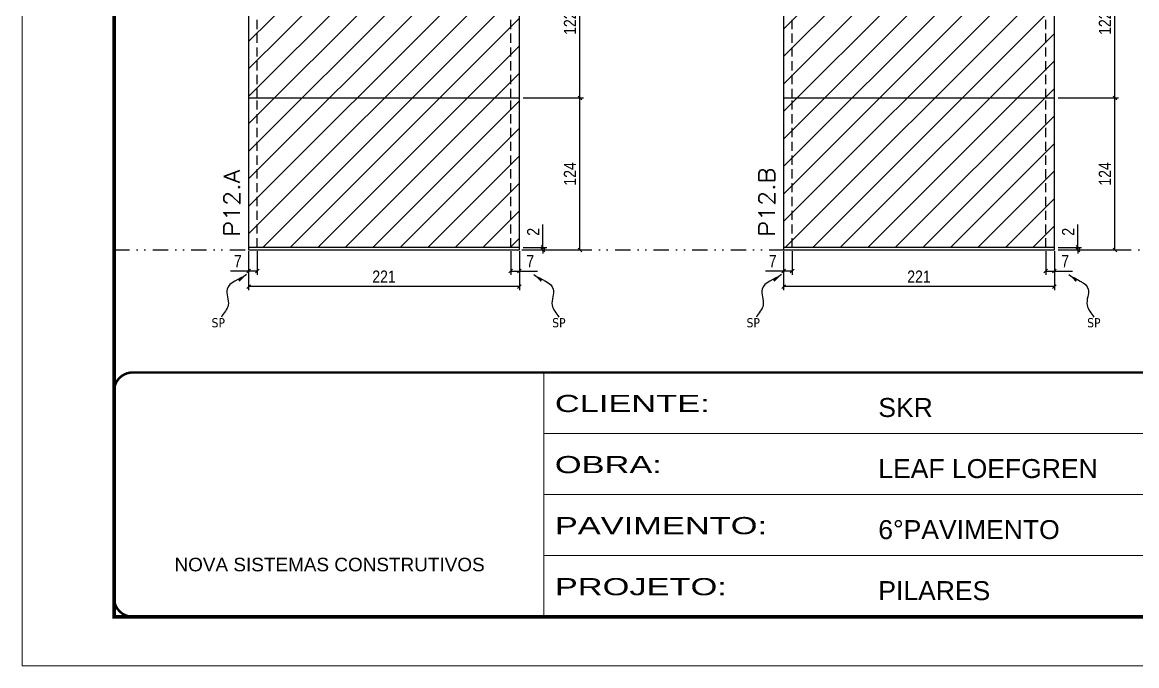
# Model space of a CAD drawing. Extents: x 14400 to 27878, y -21631 to 6985.
# Drawn here: x 14413 to 15323, y 192 to 717 of the extents above; entities that cross this region are included whole.
import ezdxf

# ---------------------------------------------------------------- set-up
doc = ezdxf.new("R2010")
doc.units = 0
for name, pattern in [('CONTINUO', [0]), ('DASHED', [0.75, 0.5, -0.25]), ('DIVIDE2', [0.625, 0.25, -0.125, 0, -0.125, 0, -0.125]), ('HIDDEN', [0.375, 0.25, -0.125])]:
    doc.linetypes.add(name, pattern=pattern)
for name, color, linetype in [('COTA', 241, 'Continuous'), ('Nível', 160, 'Continuous'), ('Painéis', 200, 'Continuous'), ('Sarrafo de Pressão', 42, 'HIDDEN'), ('texto', 7, 'Continuous')]:
    doc.layers.add(name, color=color, linetype=linetype)
for name, color, linetype, lineweight in [('Folhas', 255, 'Continuous', 9), ('Hachura', 251, 'Continuous', 9), ('SARRAFO DE PRESSAO', 251, 'DASHED', 9), ('Texto Seção', 7, 'Continuous', 15)]:
    doc.layers.add(name, color=color, linetype=linetype, lineweight=lineweight)
doc.styles.add('ARIAL', font='arial.ttf')
doc.styles.add('COTA TECNICA', font='techl___.ttf', dxfattribs={"height": 10})
doc.styles.add('COTA TECNICA-50', font='techl___.ttf', dxfattribs={"height": 10})
doc.styles.add('REGUA-120', font='ROMANS.shx', dxfattribs={"height": 15})
doc.styles.get("Standard").update_dxf_attribs({"font": 'arial.ttf'})
doc.styles.add('Tecnologia', font='')
doc.styles.get('Tecnologia').set_extended_font_data('Forgotten Futurist')
doc.dimstyles.new('COTA PAINEL-50', dxfattribs={"dimtxt": 10, "dimasz": 3, "dimexe": 3, "dimexo": 3, "dimgap": 3, "dimtad": 1, "dimdec": 1, "dimzin": 12, "dimdsep": 46, "dimtxsty": 'COTA TECNICA-50', "dimblk1": 'OBLIQUE', "dimblk2": 'OBLIQUE', "dimsah": 1, "dimcen": 0.9, "dimclrd": 4, "dimclre": 4, "dimclrt": 240, "dimadec": 1, "dimazin": 3, "dimtfac": 1, "dimtdec": 1, "dimtmove": 0, "dimatfit": 3, "dimfxl": 1, "dimtolj": 1, "dimtzin": 12, "dimarcsym": 0})
doc.dimstyles.new('PAINEL', dxfattribs={"dimtxt": 10, "dimasz": 3, "dimexe": 3, "dimexo": 3, "dimgap": 3, "dimtad": 1, "dimdec": 1, "dimzin": 12, "dimdsep": 46, "dimtxsty": 'COTA TECNICA', "dimblk1": 'OBLIQUE', "dimblk2": 'OBLIQUE', "dimsah": 1, "dimcen": 0.9, "dimclrd": 4, "dimclre": 4, "dimclrt": 240, "dimadec": 1, "dimazin": 3, "dimtfac": 1, "dimtdec": 1, "dimtmove": 0, "dimatfit": 3, "dimfxl": 1, "dimtolj": 1, "dimtzin": 12, "dimarcsym": 0})
doc.dimstyles.get("Standard").update_dxf_attribs({"dimtxt": 0.18, "dimasz": 0.18, "dimexe": 0.18, "dimexo": 0.0625, "dimgap": 0.09, "dimtad": 0, "dimtih": 1, "dimtoh": 1, "dimdec": 4, "dimzin": 0, "dimdsep": 46, "dimtxsty": 'Standard', "dimcen": 0.09, "dimadec": 0, "dimazin": 0, "dimtfac": 1, "dimtdec": 4, "dimtofl": 0, "dimtmove": 0, "dimatfit": 3, "dimfxl": 1, "dimtolj": 1, "dimtzin": 0, "dimarcsym": 0})

# ---------------------------------------------------------------- blocks, each defined once
blk = doc.blocks.new('9999999999')
at = {"color": 30, "linetype": 'CONTINUO'}
for p, q in [((98564.56, 34230.21), (98564.56, 34429.45)), ((98564.56, 34379.64), (99583.98, 34379.64)), ((98564.56, 34329.83), (99487.98, 34329.83)), ((98564.56, 34280.02), (99487.98, 34280.02))]:
    blk.add_line(p, q, dxfattribs=at)
at = {"color": 30, "linetype": 'CONTINUO', "const_width": 2}
blk.add_lwpolyline([(99583.98, 34230.21), (99583.98, 34414.45, 0.414214), (99568.98, 34429.45), (98228.98, 34429.45, 0.414214), (98213.98, 34414.45), (98213.98, 34245.21, 0.414214), (98228.98, 34230.21), (99583.98, 34230.21)], format="xyb", dxfattribs=at)
at = {"layer": 'Folhas'}
blk.add_lwpolyline([(98138.98, 34190.21), (99623.98, 34190.21), (99623.98, 35240.21), (98138.98, 35240.21)], close=True, dxfattribs=at)
at = {"layer": 'Folhas', "color": 30, "const_width": 3}
blk.add_lwpolyline([(98213.98, 34230.21), (99583.98, 34230.21), (99583.98, 35200.21), (98213.98, 35200.21)], close=True, dxfattribs=at)
at = {"color": 7, "linetype": 'Continuous', "ltscale": 5, "style": 'ARIAL'}
for s, height, p in [('SKR', 15.483, (98837.68, 34393.13)), ('LEAF LOEFGREN', 15.4829, (98837.68, 34343.32)), ('6°PAVIMENTO', 15.4829, (98837.68, 34293.51)), ('NOVA SISTEMAS CONSTRUTIVOS', 11.0592, (98263.19, 34267.21)), ('PILARES', 15.483, (98837.68, 34243.7))]:
    blk.add_text(s, height=height, dxfattribs=at).set_placement(p)
at = {"layer": 'Folhas', "color": 7, "style": 'Tecnologia', "width": 1.5}
for s, p in [('CLIENTE:', (98573.65, 34397.17)), ('OBRA:', (98573.65, 34347.31)), ('PAVIMENTO:', (98573.65, 34297.5)), ('PROJETO:', (98573.65, 34247.69))]:
    blk.add_text(s, height=14, dxfattribs=at).set_placement(p)
blk = doc.blocks.new('_Oblique')
at = {"color": 0, "linetype": 'ByBlock', "lineweight": -2}
blk.add_line((-0.5, -0.5), (0.5, 0.5), dxfattribs=at)
blk = doc.blocks.new('*D2971')
at = {"layer": 'COTA', "color": 4, "lineweight": -2, "transparency": 16777216}
for p, q in [((14598.21, 530.13), (14598.21, 498.24)), ((14819.21, 530.13), (14819.21, 498.24)), ((14819.21, 501.24), (14598.21, 501.24))]:
    blk.add_line(p, q, dxfattribs=at)
at = {"layer": 'Defpoints', "color": 0, "transparency": 16777216}
for p in [(14598.21, 533.13), (14819.21, 533.13), (14598.21, 501.24)]:
    blk.add_point(p, dxfattribs=at)
at = {"layer": 'COTA', "color": 4, "lineweight": -2, "transparency": 16777216, "xscale": 3, "yscale": 3, "zscale": 3, "rotation": 180}
blk.add_blockref('_Oblique', (14598.21, 501.24), dxfattribs=at)
at = {"layer": 'COTA', "color": 4, "lineweight": -2, "transparency": 16777216, "xscale": 3, "yscale": 3, "zscale": 3}
blk.add_blockref('_Oblique', (14819.21, 501.24), dxfattribs=at)
at = {"layer": 'COTA', "color": 240, "transparency": 16777216, "insert": (14708.71, 509.3), "char_height": 10, "attachment_point": 5, "style": 'COTA TECNICA'}
blk.add_mtext('\\A1;221', dxfattribs=at)
blk = doc.blocks.new('*D2972')
at = {"layer": 'COTA', "color": 4, "lineweight": -2, "transparency": 16777216}
for p, q in [((14812.21, 530.13), (14812.21, 510.89)), ((14819.21, 528.13), (14819.21, 510.89)), ((14812.21, 513.89), (14819.21, 513.89)), ((14819.21, 513.89), (14833.94, 513.89))]:
    blk.add_line(p, q, dxfattribs=at)
at = {"layer": 'Defpoints', "color": 0, "transparency": 16777216}
for p in [(14812.21, 533.13), (14819.21, 531.13), (14819.21, 513.89)]:
    blk.add_point(p, dxfattribs=at)
at = {"layer": 'COTA', "color": 4, "lineweight": -2, "transparency": 16777216, "xscale": 3, "yscale": 3, "zscale": 3, "rotation": 180}
blk.add_blockref('_Oblique', (14812.21, 513.89), dxfattribs=at)
at = {"layer": 'COTA', "color": 4, "lineweight": -2, "transparency": 16777216, "xscale": 3, "yscale": 3, "zscale": 3}
blk.add_blockref('_Oblique', (14819.21, 513.89), dxfattribs=at)
at = {"layer": 'COTA', "color": 240, "transparency": 16777216, "insert": (14828.08, 521.97), "char_height": 10, "attachment_point": 5, "style": 'COTA TECNICA-50'}
blk.add_mtext('\\A1;7', dxfattribs=at)
blk = doc.blocks.new('*D2973')
at = {"layer": 'COTA', "color": 4, "lineweight": -2, "transparency": 16777216}
for p, q in [((14598.21, 528.13), (14598.21, 510.89)), ((14605.21, 530.13), (14605.21, 510.89)), ((14598.21, 513.89), (14583.48, 513.89)), ((14605.21, 513.89), (14598.21, 513.89))]:
    blk.add_line(p, q, dxfattribs=at)
at = {"layer": 'Defpoints', "color": 0, "transparency": 16777216}
for p in [(14598.21, 531.13), (14605.21, 533.13), (14598.21, 513.89)]:
    blk.add_point(p, dxfattribs=at)
at = {"layer": 'COTA', "color": 4, "lineweight": -2, "transparency": 16777216, "xscale": 3, "yscale": 3, "zscale": 3, "rotation": 180}
blk.add_blockref('_Oblique', (14598.21, 513.89), dxfattribs=at)
at = {"layer": 'COTA', "color": 4, "lineweight": -2, "transparency": 16777216, "xscale": 3, "yscale": 3, "zscale": 3}
blk.add_blockref('_Oblique', (14605.21, 513.89), dxfattribs=at)
at = {"layer": 'COTA', "color": 240, "transparency": 16777216, "insert": (14589.35, 521.97), "char_height": 10, "attachment_point": 5, "style": 'COTA TECNICA-50'}
blk.add_mtext('\\A1;7', dxfattribs=at)
blk = doc.blocks.new('*D2974')
at = {"layer": 'COTA', "color": 4, "lineweight": -2, "transparency": 16777216}
for p, q in [((14838.47, 533.13), (14838.47, 551.94)), ((14822.21, 533.13), (14841.47, 533.13)), ((14822.21, 531.13), (14841.47, 531.13)), ((14838.47, 531.13), (14838.47, 533.13)), ((14838.47, 531.13), (14838.47, 528.13))]:
    blk.add_line(p, q, dxfattribs=at)
at = {"layer": 'Defpoints', "color": 0, "transparency": 16777216}
for p in [(14819.21, 533.13), (14819.21, 531.13), (14838.47, 531.13)]:
    blk.add_point(p, dxfattribs=at)
at = {"layer": 'COTA', "color": 4, "lineweight": -2, "transparency": 16777216, "xscale": 3, "yscale": 3, "zscale": 3}
for p, rotation in [((14838.47, 533.13), 270), ((14838.47, 531.13), 90)]:
    blk.add_blockref('_Oblique', p, dxfattribs=dict(at, rotation=rotation))
at = {"layer": 'COTA', "color": 240, "transparency": 16777216, "insert": (14830.47, 545.88), "char_height": 10, "attachment_point": 5, "rotation": 90, "style": 'COTA TECNICA-50'}
blk.add_mtext('\\A1;2', dxfattribs=at)
blk = doc.blocks.new('*D2975')
at = {"layer": 'COTA', "color": 4, "linetype": 'ByBlock', "lineweight": -2, "transparency": 16777216}
for p, q in [((14822.21, 655.13), (14871.58, 655.13)), ((14868.58, 531.13), (14868.58, 655.13)), ((14822.21, 531.13), (14871.58, 531.13))]:
    blk.add_line(p, q, dxfattribs=at)
at = {"layer": 'Defpoints', "color": 0, "linetype": 'ByBlock', "transparency": 16777216}
for p in [(14819.21, 655.13), (14868.58, 655.13), (14819.21, 531.13)]:
    blk.add_point(p, dxfattribs=at)
at = {"layer": 'COTA', "color": 4, "linetype": 'ByBlock', "lineweight": -2, "transparency": 16777216, "xscale": 3, "yscale": 3, "zscale": 3}
for p, rotation in [((14868.58, 655.13), 90), ((14868.58, 531.13), 270)]:
    blk.add_blockref('_Oblique', p, dxfattribs=dict(at, rotation=rotation))
at = {"layer": 'COTA', "color": 240, "linetype": 'ByBlock', "transparency": 16777216, "insert": (14860.51, 593.13), "char_height": 10, "attachment_point": 5, "rotation": 90, "style": 'COTA TECNICA'}
blk.add_mtext('\\A1;124', dxfattribs=at)
blk = doc.blocks.new('*D2976')
at = {"layer": 'COTA', "color": 4, "lineweight": -2, "transparency": 16777216}
for p, q in [((14822.21, 777.13), (14871.58, 777.13)), ((14868.58, 655.13), (14868.58, 777.13)), ((14822.21, 655.13), (14871.58, 655.13))]:
    blk.add_line(p, q, dxfattribs=at)
at = {"layer": 'Defpoints', "color": 0, "transparency": 16777216}
for p in [(14819.21, 777.13), (14868.58, 777.13), (14819.21, 655.13)]:
    blk.add_point(p, dxfattribs=at)
at = {"layer": 'COTA', "color": 4, "lineweight": -2, "transparency": 16777216, "xscale": 3, "yscale": 3, "zscale": 3}
for p, rotation in [((14868.58, 777.13), 90), ((14868.58, 655.13), 270)]:
    blk.add_blockref('_Oblique', p, dxfattribs=dict(at, rotation=rotation))
at = {"layer": 'COTA', "color": 240, "transparency": 16777216, "insert": (14860.52, 716.13), "char_height": 10, "attachment_point": 5, "rotation": 90, "style": 'COTA TECNICA'}
blk.add_mtext('\\A1;122', dxfattribs=at)
blk = doc.blocks.new('*D2957')
at = {"layer": 'COTA', "color": 4, "lineweight": -2, "transparency": 16777216}
for p, q in [((15034.85, 530.13), (15034.85, 498.24)), ((15255.85, 530.13), (15255.85, 498.24)), ((15255.85, 501.24), (15034.85, 501.24))]:
    blk.add_line(p, q, dxfattribs=at)
at = {"layer": 'Defpoints', "color": 0, "transparency": 16777216}
for p in [(15034.85, 533.13), (15255.85, 533.13), (15034.85, 501.24)]:
    blk.add_point(p, dxfattribs=at)
at = {"layer": 'COTA', "color": 4, "lineweight": -2, "transparency": 16777216, "xscale": 3, "yscale": 3, "zscale": 3, "rotation": 180}
blk.add_blockref('_Oblique', (15034.85, 501.24), dxfattribs=at)
at = {"layer": 'COTA', "color": 4, "lineweight": -2, "transparency": 16777216, "xscale": 3, "yscale": 3, "zscale": 3}
blk.add_blockref('_Oblique', (15255.85, 501.24), dxfattribs=at)
at = {"layer": 'COTA', "color": 240, "transparency": 16777216, "insert": (15145.35, 509.3), "char_height": 10, "attachment_point": 5, "style": 'COTA TECNICA'}
blk.add_mtext('\\A1;221', dxfattribs=at)
blk = doc.blocks.new('*D2958')
at = {"layer": 'COTA', "color": 4, "lineweight": -2, "transparency": 16777216}
for p, q in [((15248.85, 530.13), (15248.85, 510.89)), ((15255.85, 528.13), (15255.85, 510.89)), ((15248.85, 513.89), (15255.85, 513.89)), ((15255.85, 513.89), (15270.58, 513.89))]:
    blk.add_line(p, q, dxfattribs=at)
at = {"layer": 'Defpoints', "color": 0, "transparency": 16777216}
for p in [(15248.85, 533.13), (15255.85, 531.13), (15255.85, 513.89)]:
    blk.add_point(p, dxfattribs=at)
at = {"layer": 'COTA', "color": 4, "lineweight": -2, "transparency": 16777216, "xscale": 3, "yscale": 3, "zscale": 3, "rotation": 180}
blk.add_blockref('_Oblique', (15248.85, 513.89), dxfattribs=at)
at = {"layer": 'COTA', "color": 4, "lineweight": -2, "transparency": 16777216, "xscale": 3, "yscale": 3, "zscale": 3}
blk.add_blockref('_Oblique', (15255.85, 513.89), dxfattribs=at)
at = {"layer": 'COTA', "color": 240, "transparency": 16777216, "insert": (15264.72, 521.97), "char_height": 10, "attachment_point": 5, "style": 'COTA TECNICA-50'}
blk.add_mtext('\\A1;7', dxfattribs=at)
blk = doc.blocks.new('*D2959')
at = {"layer": 'COTA', "color": 4, "lineweight": -2, "transparency": 16777216}
for p, q in [((15034.85, 528.13), (15034.85, 510.89)), ((15041.85, 530.13), (15041.85, 510.89)), ((15034.85, 513.89), (15020.12, 513.89)), ((15041.85, 513.89), (15034.85, 513.89))]:
    blk.add_line(p, q, dxfattribs=at)
at = {"layer": 'Defpoints', "color": 0, "transparency": 16777216}
for p in [(15034.85, 531.13), (15041.85, 533.13), (15034.85, 513.89)]:
    blk.add_point(p, dxfattribs=at)
at = {"layer": 'COTA', "color": 4, "lineweight": -2, "transparency": 16777216, "xscale": 3, "yscale": 3, "zscale": 3, "rotation": 180}
blk.add_blockref('_Oblique', (15034.85, 513.89), dxfattribs=at)
at = {"layer": 'COTA', "color": 4, "lineweight": -2, "transparency": 16777216, "xscale": 3, "yscale": 3, "zscale": 3}
blk.add_blockref('_Oblique', (15041.85, 513.89), dxfattribs=at)
at = {"layer": 'COTA', "color": 240, "transparency": 16777216, "insert": (15025.99, 521.97), "char_height": 10, "attachment_point": 5, "style": 'COTA TECNICA-50'}
blk.add_mtext('\\A1;7', dxfattribs=at)
blk = doc.blocks.new('*D2960')
at = {"layer": 'COTA', "color": 4, "lineweight": -2, "transparency": 16777216}
for p, q in [((15275.11, 533.13), (15275.11, 551.94)), ((15258.85, 533.13), (15278.11, 533.13)), ((15258.85, 531.13), (15278.11, 531.13)), ((15275.11, 531.13), (15275.11, 533.13)), ((15275.11, 531.13), (15275.11, 528.13))]:
    blk.add_line(p, q, dxfattribs=at)
at = {"layer": 'Defpoints', "color": 0, "transparency": 16777216}
for p in [(15255.85, 533.13), (15255.85, 531.13), (15275.11, 531.13)]:
    blk.add_point(p, dxfattribs=at)
at = {"layer": 'COTA', "color": 4, "lineweight": -2, "transparency": 16777216, "xscale": 3, "yscale": 3, "zscale": 3}
for p, rotation in [((15275.11, 533.13), 270), ((15275.11, 531.13), 90)]:
    blk.add_blockref('_Oblique', p, dxfattribs=dict(at, rotation=rotation))
at = {"layer": 'COTA', "color": 240, "transparency": 16777216, "insert": (15267.11, 545.88), "char_height": 10, "attachment_point": 5, "rotation": 90, "style": 'COTA TECNICA-50'}
blk.add_mtext('\\A1;2', dxfattribs=at)
blk = doc.blocks.new('*D2961')
at = {"layer": 'COTA', "color": 4, "linetype": 'ByBlock', "lineweight": -2, "transparency": 16777216}
for p, q in [((15258.85, 655.13), (15308.22, 655.13)), ((15305.22, 531.13), (15305.22, 655.13)), ((15258.85, 531.13), (15308.22, 531.13))]:
    blk.add_line(p, q, dxfattribs=at)
at = {"layer": 'Defpoints', "color": 0, "linetype": 'ByBlock', "transparency": 16777216}
for p in [(15255.85, 655.13), (15305.22, 655.13), (15255.85, 531.13)]:
    blk.add_point(p, dxfattribs=at)
at = {"layer": 'COTA', "color": 4, "linetype": 'ByBlock', "lineweight": -2, "transparency": 16777216, "xscale": 3, "yscale": 3, "zscale": 3}
for p, rotation in [((15305.22, 655.13), 90), ((15305.22, 531.13), 270)]:
    blk.add_blockref('_Oblique', p, dxfattribs=dict(at, rotation=rotation))
at = {"layer": 'COTA', "color": 240, "linetype": 'ByBlock', "transparency": 16777216, "insert": (15297.15, 593.13), "char_height": 10, "attachment_point": 5, "rotation": 90, "style": 'COTA TECNICA'}
blk.add_mtext('\\A1;124', dxfattribs=at)
blk = doc.blocks.new('*D2962')
at = {"layer": 'COTA', "color": 4, "lineweight": -2, "transparency": 16777216}
for p, q in [((15258.85, 777.13), (15308.22, 777.13)), ((15305.22, 655.13), (15305.22, 777.13)), ((15258.85, 655.13), (15308.22, 655.13))]:
    blk.add_line(p, q, dxfattribs=at)
at = {"layer": 'Defpoints', "color": 0, "transparency": 16777216}
for p in [(15255.85, 777.13), (15305.22, 777.13), (15255.85, 655.13)]:
    blk.add_point(p, dxfattribs=at)
at = {"layer": 'COTA', "color": 4, "lineweight": -2, "transparency": 16777216, "xscale": 3, "yscale": 3, "zscale": 3}
for p, rotation in [((15305.22, 777.13), 90), ((15305.22, 655.13), 270)]:
    blk.add_blockref('_Oblique', p, dxfattribs=dict(at, rotation=rotation))
at = {"layer": 'COTA', "color": 240, "transparency": 16777216, "insert": (15297.16, 716.13), "char_height": 10, "attachment_point": 5, "rotation": 90, "style": 'COTA TECNICA'}
blk.add_mtext('\\A1;122', dxfattribs=at)

msp = doc.modelspace()

# ---------------------------------------------------------------- hatches: boundary and pattern name
at = {"layer": 'Hachura'}
h = msp.add_hatch(dxfattribs=at)
h.set_pattern_fill('ANSI31', color=256, scale=5)
h.paths.add_polyline_path([(14745.21, 906.13), (14785.21, 906.13), (14785.21, 933.13), (14598.21, 933.13), (14598.21, 906.13), (14609.21, 906.13), (14609.21, 889.13), (14745.21, 889.13)])
h.paths.add_polyline_path([(14819.21, 777.13), (14598.21, 777.13), (14598.21, 655.13), (14819.21, 655.13)])
h.paths.add_polyline_path([(14819.21, 655.13), (14598.21, 655.13), (14598.21, 533.13), (14819.21, 533.13)])
h = msp.add_hatch(dxfattribs=at)
h.set_pattern_fill('ANSI31', color=256, scale=5)
h.paths.add_polyline_path([(15255.85, 655.13), (15034.85, 655.13), (15034.85, 533.13), (15255.85, 533.13)])
h.paths.add_polyline_path([(15255.85, 777.13), (15034.85, 777.13), (15034.85, 655.13), (15255.85, 655.13)])
h.paths.add_polyline_path([(15255.85, 933.13), (15034.85, 933.13), (15034.85, 906.13), (15255.85, 906.13)])

# ---------------------------------------------------------------- linework, layer by layer
at = {"layer": 'Nível', "color": 4, "linetype": 'DIVIDE2', "ltscale": 50}
msp.add_line((14488.47, 531.13), (15858.47, 531.13), dxfattribs=at)
at = {"layer": 'Painéis'}
for p, q in [((15034.85, 842.13), (15034.85, 533.13)), ((14819.21, 533.13), (14819.21, 832.13)), ((14598.21, 792.13), (14598.21, 533.13)), ((15255.85, 533.13), (15255.85, 792.13)), ((14598.21, 655.13), (14819.21, 655.13)), ((15034.85, 655.13), (15255.85, 655.13))]:
    msp.add_line(p, q, dxfattribs=at)
for points in [[(14819.21, 533.13), (14598.21, 533.13), (14598.21, 531.13), (14819.21, 531.13)], [(15255.85, 533.13), (15034.85, 533.13), (15034.85, 531.13), (15255.85, 531.13)]]:
    msp.add_lwpolyline(points, close=True, dxfattribs=at)
at = {"layer": 'Sarrafo de Pressão', "ltscale": 30}
for p, q in [((14605.21, 655.13), (14605.21, 777.13)), ((14812.21, 655.13), (14812.21, 777.13)), ((15041.85, 655.13), (15041.85, 777.13)), ((15248.85, 655.13), (15248.85, 777.13)), ((14605.21, 533.13), (14605.21, 655.13)), ((14812.21, 533.13), (14812.21, 655.13)), ((15041.85, 533.13), (15041.85, 655.13)), ((15248.85, 533.13), (15248.85, 655.13))]:
    msp.add_line(p, q, dxfattribs=at)

# ---------------------------------------------------------------- block references
at = {"layer": 'SARRAFO DE PRESSAO', "color": 6, "linetype": 'ByBlock'}
msp.add_blockref('9999999999', (-83725.51, -33998.35), dxfattribs=at)

# ---------------------------------------------------------------- texts
at = {"layer": 'texto', "color": 0, "char_height": 7.5, "attachment_point": 5}
for insert in [(14573.44, 471.64), (14851.46, 471.64), (15010.08, 471.64), (15288.1, 471.64)]:
    msp.add_mtext('{\\fTahoma|b0|i0|c0|p34;\\C4;SP}', dxfattribs=dict(at, insert=insert))
at = {"layer": 'Texto Seção', "style": 'REGUA-120', "width": 1.1}
for s, p in [('P12.A', (14590.96, 541.9)), ('P12.B', (15027.6, 541.9))]:
    msp.add_text(s, height=13, rotation=90, dxfattribs=at).set_placement(p)

# ---------------------------------------------------------------- dimensions: what is measured, and where the dimension line sits
at = {"layer": 'COTA'}
for base, p1, p2, angle, dimstyle, picture, middle in [((14868.58, 777.13), (14819.21, 655.13), (14819.21, 777.13), 90, 'PAINEL', '*D2976', (14860.52, 716.13)), ((15305.22, 777.13), (15255.85, 655.13), (15255.85, 777.13), 90, 'PAINEL', '*D2962', (15297.16, 716.13)), ((14598.21, 513.89), (14605.21, 533.13), (14598.21, 531.13), 180, 'COTA PAINEL-50', '*D2973', (14589.35, 521.97)), ((15034.85, 513.89), (15041.85, 533.13), (15034.85, 531.13), 180, 'COTA PAINEL-50', '*D2959', (15025.99, 521.97))]:
    dim = msp.add_linear_dim(base=base, p1=p1, p2=p2, angle=angle, dimstyle=dimstyle, dxfattribs=at)
    dim.commit()
    dim.dimension.update_dxf_attribs({"geometry": picture, "text_midpoint": middle})
at = {"layer": 'COTA', "linetype": 'ByBlock'}
for p1, p2, picture, middle in [((14819.21, 531.13), (14819.21, 655.13), '*D2975', (14860.51, 593.13)), ((15255.85, 531.13), (15255.85, 655.13), '*D2961', (15297.15, 593.13))]:
    dim = msp.add_aligned_dim(p1=p1, p2=p2, distance=-49.37, dimstyle='PAINEL', dxfattribs=at)
    dim.commit()
    dim.dimension.update_dxf_attribs({"geometry": picture, "text_midpoint": middle})
at = {"layer": 'COTA'}
for base, p1, p2, picture, middle in [((14838.47, 531.13), (14819.21, 533.13), (14819.21, 531.13), '*D2974', (14838.47, 545.88)), ((15275.11, 531.13), (15255.85, 533.13), (15255.85, 531.13), '*D2960', (15275.11, 545.88))]:
    dim = msp.add_linear_dim(base=base, p1=p1, p2=p2, angle=90, dimstyle='COTA PAINEL-50', dxfattribs=at)
    dim.commit()
    dim.dimension.update_dxf_attribs({"geometry": picture, "text_midpoint": middle, "dimtype": 160})
for base, p1, p2, picture, middle in [((14598.21, 501.24), (14819.21, 533.13), (14598.21, 533.13), '*D2971', (14708.71, 509.3)), ((15034.85, 501.24), (15255.85, 533.13), (15034.85, 533.13), '*D2957', (15145.35, 509.3))]:
    dim = msp.add_linear_dim(base=base, p1=p1, p2=p2, angle=180, dimstyle='PAINEL', override={"dimarcsym": 2}, dxfattribs=at)
    dim.commit()
    dim.dimension.update_dxf_attribs({"geometry": picture, "text_midpoint": middle})
for base, p1, p2, picture, middle in [((14819.21, 513.89), (14812.21, 533.13), (14819.21, 531.13), '*D2972', (14828.08, 521.97)), ((15255.85, 513.89), (15248.85, 533.13), (15255.85, 531.13), '*D2958', (15264.72, 521.97))]:
    dim = msp.add_linear_dim(base=base, p1=p1, p2=p2, dimstyle='COTA PAINEL-50', dxfattribs=at)
    dim.commit()
    dim.dimension.update_dxf_attribs({"geometry": picture, "text_midpoint": middle})

# ---------------------------------------------------------------- leaders
at = {"layer": 'COTA', "path_type": 1}
for points in [[(14596.38, 510.95), (14580.6, 499.12), (14581.52, 486.11), (14575.97, 476.33)], [(14831.04, 510.95), (14846.83, 499.12), (14845.9, 486.11), (14851.45, 476.33)], [(15033.02, 510.95), (15017.24, 499.12), (15018.16, 486.11), (15012.61, 476.33)], [(15267.68, 510.95), (15283.47, 499.12), (15282.54, 486.11), (15288.09, 476.33)]]:
    msp.add_leader(points, dimstyle='Standard', override={"dimasz": 8}, dxfattribs=at)

doc.saveas('drawing.dxf')
